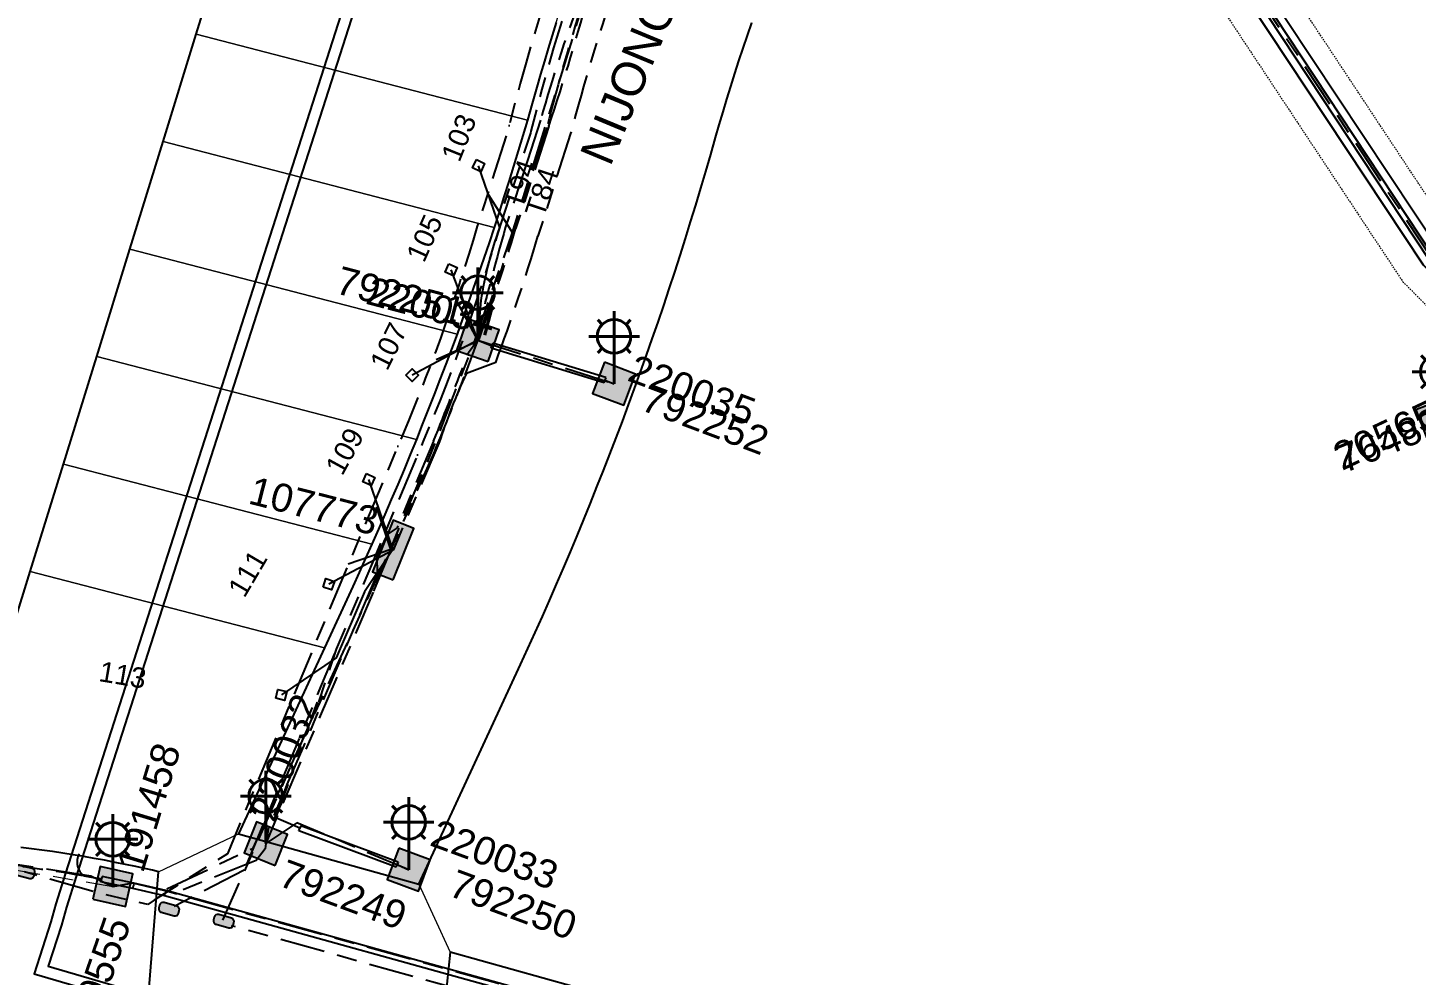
# Model space of a CAD drawing. Header units: metres. Extents: x 307322 to 308805, y 6255611 to 6257083.
# Drawn here: x 308427.7 to 308551.3, y 6256246.1 to 6256330.4 of the extents above; entities that cross this region are included whole.
import ezdxf
from ezdxf.enums import TextEntityAlignment as Align

# ---------------------------------------------------------------- set-up
doc = ezdxf.new("R2010")
doc.units = ezdxf.units.M
for name, pattern in [('Cable Exist UG', [8.2, 4, -1.2, 1.8, -1.2]), ('HIDDEN', [0.375, 0.25, -0.125]), ('HIDDEN2', [0.1875, 0.125, -0.0625])]:
    doc.linetypes.add(name, pattern=pattern)
doc.layers.get('0').update_dxf_attribs({"color": 6})
for name, color, linetype in [('_User_LV_Exist', 7, 'Continuous'), ('Duct_SP_EXT', 7, 'Continuous'), ('Equip_HV_EXT', 7, 'Continuous'), ('Equip_SP_SL_EXT', 7, 'Continuous'), ('Mains_HV_EXT', 7, 'Continuous'), ('Mains_HV_MOD', 3, 'Continuous'), ('Mains_LV_EXT', 7, 'Continuous'), ('Mains_SL_EXT', 7, 'Continuous'), ('Mains_TR_EXT', 7, 'Continuous'), ('Services_SP_EXT', 7, 'Continuous'), ('Sub_HV_EXT', 7, 'Continuous'), ('SupportsUG_SP_LV_EXT', 7, 'Continuous'), ('SupportsUG_SP_LV_SL_EXT', 7, 'Continuous'), ('Trench_SP_EXT', 7, 'Continuous'), ('UG_Details_SP_MISC', 7, 'Continuous')]:
    doc.layers.add(name, color=color, linetype=linetype)
for name, color, linetype, lineweight in [('Cadastre Land Parcels_SP_EXT', 9, 'Continuous', 5), ('Cadastre Other Property_SP_EXT', 9, 'HIDDEN', 5), ('Cadastre Roads_SP_EXT', 9, 'Continuous', 5)]:
    doc.layers.add(name, color=color, linetype=linetype, lineweight=lineweight)
doc.layers.add('Features_DEL', color=1, linetype='Continuous', plot=False)
doc.layers.add('Features_HIDE', color=1, linetype='Continuous', plot=False)
doc.styles.add('COLUMN_LABEL', font='arial.ttf')
doc.styles.add('iecARIAL', font='arial.ttf', dxfattribs={"height": 2})
doc.styles.add('POLE_LABEL', font='arial.ttf')
doc.styles.get("Standard").update_dxf_attribs({"font": 'arial.ttf'})
doc.linetypes.add('Cable E UG', pattern='A,6,-0.5,["E",Standard,S=1.7,R=0,X=0.5,Y=-1],-2.9', length=9.4)
doc.linetypes.add('Cable New UG', pattern='A,7,-0.25,["x",Standard,S=2,R=0,X=0.2,Y=-0.8],-2.1', length=9.35)
doc.linetypes.add('Cable P UG', pattern='A,6,-0.5,["P",Standard,S=1.7,R=0,X=0.5,Y=-1],-2.9', length=9.4)

# ---------------------------------------------------------------- blocks, each defined once
blk = doc.blocks.new('COLUMN_EXT')
blk.add_hatch(color=256).paths.add_polyline_path([(-1.49, 1.48), (-1.49, -1.49), (1.48, -1.49), (1.48, 1.48)])
blk.add_lwpolyline([(-1.49, -1.49), (1.48, -1.49), (1.48, 1.48), (-1.49, 1.48)], close=True)
for tag, height, style, flags, p in [('ASSET_NUM', 2.5, 'COLUMN_LABEL', 8, (2, 2)), ('STRUCTURE_PLANT_NUMBER', 0.2, 'POLE_LABEL', 9, (1.81, 0.03)), ('STREET_CODE', 0.2, 'COLUMN_LABEL', 9, (1.81, -0.2))]:
    blk.add_attdef(tag, text='', height=height, dxfattribs=dict(style=style, flags=flags)).set_placement(p, align=Align.MIDDLE_LEFT)
at = {"flags": 9}
for tag, p in [('COLUMN_TYPE', (1.81, -0.4)), ('OWNED_BY', (1.81, -0.6)), ('STATE', (1.81, -0.8)), ('USAGE', (1.81, -1)), ('LEGEND', (1.81, -1.2)), ('STREETNAME', (1.81, -1.6)), ('SUBURB', (1.81, -1.8)), ('LOCATION', (1.81, -1.4)), ('NOTES', (1.81, -2))]:
    blk.add_attdef(tag, text='', height=0.2, dxfattribs=at).set_placement(p, align=Align.MIDDLE_LEFT)
at = {"flags": 1}
blk.add_attdef('Z', (1.81, -2.35), '', height=0.2, dxfattribs=at)
blk = doc.blocks.new('PILLAR_EXT')
blk.add_hatch(color=256).paths.add_polyline_path([(-2.475, 0.99), (-2.475, -0.99), (2.475, -0.99), (2.475, 0.99)])
blk.add_lwpolyline([(-2.475, -0.99), (2.475, -0.99), (2.475, 0.99), (-2.475, 0.99)], close=True)
at = {"style": 'iecARIAL', "flags": 8}
blk.add_attdef('ASSET_NUM', (1.5, 3.5), '', height=2.5, dxfattribs=at)
for tag, p, flags in [('OWNED_BY', (0, -0.2), 9), ('STATE', (0, -0.4), 9), ('SUPPORT_TYPE', (0, -0.6), 9), ('USAGE', (0, -0.8), 9), ('LEGEND', (0, -1), 9), ('LOCATION', (0, -1.2), 9), ('NOTES', (0, -1.4), 9), ('STREETNAME', (0, -1.8), 9), ('SUBURB', (0, -2), 1), ('PARENT', (0, -1.6), 9)]:
    blk.add_attdef(tag, p, '', height=0.2, dxfattribs=dict(flags=flags))
blk = doc.blocks.new('SL_LANTERN_EXT')
at = {"lineweight": 40}
for p, q in [((0, 1.97), (0, 6.47)), ((-1.46, 5.68), (-1.06, 5.28)), ((1.46, 5.68), (1.06, 5.28)), ((-2.25, 4.22), (2.25, 4.22)), ((-1.46, 2.76), (-1.06, 3.16)), ((0, 0), (0, 2.72)), ((1.46, 2.76), (1.06, 3.16))]:
    blk.add_line(p, q, dxfattribs=at)
blk.add_circle((0, 4.22), 1.5, dxfattribs=at)
at = {"style": 'iecARIAL', "flags": 8}
blk.add_attdef('ASSET_NUM', (1.5, 1.5), '', height=2.5, dxfattribs=at)
for tag, p, height, flags in [('CONSTRUCTED_VOLTAGE', (0.98, -0.65), 0.2, 9), ('CONTROL_TYPE', (0.98, -0.85), 0.2, 9), ('LANTERN_PURPOSE', (0.98, -1.05), 0.2, 9), ('LANTERN_TYPE', (0.98, -1.25), 0.2, 9), ('LNUMBER', (2.18, -3.25), 2.5, 8), ('OPERATING_VOLTAGE', (0.98, -1.65), 0.2, 9), ('ORIENTATION', (0.98, -1.85), 0.2, 9), ('OWNED_BY', (0.98, -2.05), 0.2, 9), ('STATE', (0.98, -2.25), 0.2, 9), ('NO_PHASES', (0.98, -1.45), 0.2, 9), ('USAGE', (0.98, -2.45), 0.2, 9), ('CEXIST', (0.98, -2.65), 0.2, 9), ('CNEW', (0.98, -2.85), 0.2, 9), ('CNUMBER', (0.98, -3.05), 0.2, 9), ('CREMOVE', (0.98, -3.25), 0.2, 9), ('CREPLACE', (0.98, -3.45), 0.2, 9), ('LKINGHEIGHT', (0.98, -3.65), 0.2, 9), ('LBRACKET', (0.98, -3.85), 0.2, 9), ('LBRACKETVOCAB', (0.98, -4.05), 0.2, 9), ('LCATEGORY', (0.98, -4.25), 0.2, 9), ('LCHARGE1', (0.98, -4.45), 0.2, 9), ('LCHARGE1PERCENT', (0.98, -4.65), 0.2, 9), ('LCHARGE2', (0.98, -4.85), 0.2, 9), ('LCHARGE2PERCENT', (0.98, -5.05), 0.2, 9), ('LCHARGE3', (0.98, -5.25), 0.2, 9), ('LCHARGE3PERCENT', (0.98, -5.45), 0.2, 9), ('LEXIST', (0.98, -5.65), 0.2, 9), ('LLAMP', (0.98, -5.85), 0.2, 9), ('LLAMPVOCAB', (0.98, -6.05), 0.2, 9), ('LMAST', (0.98, -6.25), 0.2, 9), ('LMASTVOCAB', (0.98, -6.45), 0.2, 9), ('LNEW', (0.98, -6.65), 0.2, 9), ('LANTNUMBER', (0.98, -6.85), 0.2, 9), ('LOUTREACH', (0.98, -7.25), 0.2, 9), ('LOUTREACHVOCAB', (0.98, -7.45), 0.2, 9), ('LRATECODE', (0.98, -7.65), 0.2, 9), ('LREMOVE', (0.98, -7.85), 0.2, 9), ('LREPLACE', (0.98, -8.05), 0.2, 9), ('LTYPE', (0.98, -8.25), 0.2, 9), ('LTYPEVOCAB', (0.98, -8.45), 0.2, 9), ('LEGEND', (0.98, -8.65), 0.2, 9), ('LOCATION', (0.98, -8.85), 0.2, 9), ('STREETNAME', (0.98, -9.25), 0.2, 9), ('SUBURB', (0.98, -9.45), 0.2, 1), ('NOTES', (0.98, -9.05), 0.2, 9)]:
    blk.add_attdef(tag, p, '', height=height, dxfattribs=dict(flags=flags))
blk = doc.blocks.new('CCP_EXT')
at = {"flags": 9}
for tag, p in [('STATE', (0, -1.8)), ('LEGEND', (0, -1.4)), ('LIFE_SUPPORT', (0, -1.6)), ('NOTES', (0, -2))]:
    blk.add_attdef(tag, text='', height=0.2, dxfattribs=at).set_placement(p, align=Align.MIDDLE_LEFT)
blk.add_wipeout([(0, 0.57), (0.57, 0), (0, -0.57), (-0.57, 0)])
blk.add_lwpolyline([(-0.57, 0), (0, 0.57), (0.57, 0), (0, -0.57), (-0.57, 0)])
at = {"flags": 1}
blk.add_attdef('Z', (0, 0), '', height=0.2, dxfattribs=at)
at = {"flags": 9}
for tag, p in [('CCP_TYPE', (0, 0)), ('CONSTRUCTED_VOLTAGE', (0, -0.2)), ('OPERATING_VOLTAGE', (0, -0.6)), ('ORIENTATION', (0, -0.8)), ('OWNED_BY', (0, -1)), ('NO_PHASES', (0, -0.4)), ('USAGE', (0, -1.2))]:
    blk.add_attdef(tag, text='', height=0.2, dxfattribs=at).set_placement(p, align=Align.MIDDLE_LEFT)
blk = doc.blocks.new('HV_STJ_EXT')
h = blk.add_hatch(color=256)
edge = h.paths.add_edge_path()
edge.add_ellipse((-0.59, 0.13), major_axis=(0.226, 0.226), ratio=1, start_angle=45, end_angle=135)
edge.add_line((-0.91, 0.13), (-0.91, -0.13))
edge.add_ellipse((-0.59, -0.13), major_axis=(0.226, 0.226), ratio=1, start_angle=135, end_angle=225)
edge.add_line((-0.59, -0.45), (0.59, -0.45))
edge.add_ellipse((0.59, -0.13), major_axis=(-0.226, 0.226), ratio=1, start_angle=135, end_angle=225)
edge.add_line((0.91, -0.13), (0.91, 0.13))
edge.add_ellipse((0.59, 0.13), major_axis=(-0.226, 0.226), ratio=1, start_angle=225, end_angle=315)
edge.add_line((0.59, 0.45), (-0.59, 0.45))
blk.add_lwpolyline([(-0.91, 0.13), (-0.91, -0.13, 0.414214), (-0.59, -0.45), (0.59, -0.45, 0.414214), (0.91, -0.13), (0.91, 0.13, 0.414214), (0.59, 0.45), (-0.59, 0.45, 0.414214)], format="xyb", close=True)
for tag, flags, p in [('ORIENTATION', 9, (1.5, 0)), ('Z', 1, (1.5, -0.8)), ('USAGE', 9, (1.5, -0.2)), ('LEGEND', 9, (1.5, -0.4)), ('NOTES', 9, (1.5, -0.6))]:
    blk.add_attdef(tag, text='', height=0.2, dxfattribs=dict(flags=flags)).set_placement(p, align=Align.MIDDLE_LEFT)
blk = doc.blocks.new('HV_STJ_NEW')
blk.add_hatch(color=256).paths.add_polyline_path([(0.88, 0, 0.543383), (0.59, 0.45), (-0.59, 0.45, 0.543383), (-0.88, 0, 0.543383), (-0.59, -0.45), (0.59, -0.45, 0.543383)])
blk.add_lwpolyline([(-0.91, 0.13), (-0.91, -0.13, 0.414214), (-0.59, -0.45), (0.59, -0.45, 0.414214), (0.91, -0.13), (0.91, 0.13, 0.414214), (0.59, 0.45), (-0.59, 0.45, 0.414214)], format="xyb", close=True)
for tag, flags, p in [('ORIENTATION', 9, (1.5, 0)), ('OWNED_BY', 9, (1.5, -0.8)), ('OPERATED_BY', 9, (1.5, -1)), ('USAGE', 9, (1.5, -0.2)), ('LEGEND', 9, (1.5, -0.4)), ('NOTES', 9, (1.5, -0.6)), ('MAINTAINED_BY', 9, (1.5, -1.2)), ('TYPE', 9, (1.5, -1.4)), ('OPERATING_VOLTAGE', 9, (1.5, -1.6)), ('CONSTRUCTED_VOLTAGE', 9, (1.5, -1.8)), ('Z', 1, (1.5, -2.2)), ('NUMBER_OF_PHASES', 9, (1.5, -2))]:
    blk.add_attdef(tag, text='', height=0.2, dxfattribs=dict(flags=flags)).set_placement(p, align=Align.MIDDLE_LEFT)

msp = doc.modelspace()

# ---------------------------------------------------------------- linework, layer by layer
at = {"layer": 'Cadastre Land Parcels_SP_EXT', "linetype": 'Continuous'}
for points in [[(308472.58, 6256323.64), (308473, 6256325.11), (308473.33, 6256326.26), (308473.67, 6256327.41), (308474.01, 6256328.55), (308474.36, 6256329.7), (308474.71, 6256330.84), (308475.07, 6256331.98), (308475.44, 6256333.12), (308475.82, 6256334.25), (308476.2, 6256335.38), (308476.59, 6256336.51), (308447.11, 6256344.15), (308442.67, 6256329.81), (308472.16, 6256322.17), (308472.58, 6256323.64)], [(308469.63, 6256313.97), (308470.07, 6256315.33), (308470.5, 6256316.69), (308470.92, 6256318.06), (308471.34, 6256319.43), (308471.75, 6256320.8), (308472.16, 6256322.17), (308442.67, 6256329.81), (308439.72, 6256320.25), (308469.19, 6256312.61), (308469.63, 6256313.97)], [(308466.38, 6256304.48), (308466.86, 6256305.83), (308467.34, 6256307.18), (308467.81, 6256308.53), (308468.28, 6256309.89), (308468.74, 6256311.25), (308469.19, 6256312.61), (308439.72, 6256320.25), (308436.76, 6256310.68), (308465.89, 6256303.13), (308466.38, 6256304.48)], [(308462.8, 6256295.07), (308463.33, 6256296.41), (308463.86, 6256297.75), (308464.37, 6256299.09), (308464.89, 6256300.44), (308465.39, 6256301.78), (308465.89, 6256303.13), (308436.76, 6256310.68), (308433.81, 6256301.12), (308462.27, 6256293.74), (308462.8, 6256295.07)], [(308458.89, 6256285.76), (308459.47, 6256287.08), (308460.04, 6256288.41), (308460.61, 6256289.74), (308461.17, 6256291.07), (308461.72, 6256292.4), (308462.27, 6256293.74), (308433.81, 6256301.12), (308430.85, 6256291.55), (308458.31, 6256284.44), (308458.89, 6256285.76)], [(308456.6, 6256280.67), (308457.18, 6256281.92), (308457.75, 6256283.18), (308458.31, 6256284.44), (308430.85, 6256291.55), (308427.89, 6256281.99), (308454.08, 6256275.2), (308456.6, 6256280.67)]]:
    msp.add_lwpolyline(points, close=True, dxfattribs=at)
for points in [[(308492.13, 6256330.81), (308491.74, 6256329.69), (308491.36, 6256328.56), (308490.99, 6256327.43), (308490.63, 6256326.3), (308490.27, 6256325.17), (308489.92, 6256324.03), (308489.58, 6256322.89), (308489.24, 6256321.75), (308488.91, 6256320.61), (308488.48, 6256319.1), (308488.05, 6256317.6), (308487.6, 6256316.1), (308487.15, 6256314.61), (308486.69, 6256313.11), (308486.23, 6256311.62), (308485.75, 6256310.13), (308485.27, 6256308.64), (308484.78, 6256307.15), (308484.29, 6256305.67), (308483.79, 6256304.19), (308483.27, 6256302.71), (308482.76, 6256301.24), (308482.23, 6256299.76), (308481.7, 6256298.29), (308481.16, 6256296.83), (308480.61, 6256295.36), (308480.06, 6256293.9), (308479.5, 6256292.44), (308478.93, 6256290.98), (308478.35, 6256289.53), (308477.77, 6256288.08), (308477.18, 6256286.63), (308476.58, 6256285.18), (308475.98, 6256283.74), (308475.37, 6256282.3), (308474.75, 6256280.87), (308474.12, 6256279.43), (308473.49, 6256278), (308472.85, 6256276.58), (308472.2, 6256275.15), (308471.55, 6256273.73), (308462.48, 6256254.17), (308465.29, 6256248.13), (308517.73, 6256233.48)], [(308427.05, 6256257.44), (308427.99, 6256257.32), (308428.92, 6256257.2), (308429.86, 6256257.07), (308430.79, 6256256.93), (308431.72, 6256256.78), (308432.66, 6256256.63), (308433.58, 6256256.47), (308434.51, 6256256.3), (308435.44, 6256256.12), (308436.36, 6256255.93), (308437.29, 6256255.74), (308438.21, 6256255.54), (308438.77, 6256255.41), (308439.32, 6256255.28), (308446.44, 6256258.66), (308446.44, 6256258.66), (308454.08, 6256275.2), (308427.89, 6256281.99), (308420.47, 6256258.02)]]:
    msp.add_lwpolyline(points, dxfattribs=at)
at = {"layer": 'Cadastre Other Property_SP_EXT', "linetype": 'HIDDEN2'}
msp.add_lwpolyline([(308509.27, 6256366.01), (308509.81, 6256365.66), (308509.81, 6256365.66, -0.111024), (308515.68, 6256359.78), (308515.68, 6256359.78), (308550.1, 6256307.79), (308559.89, 6256297.92), (308561.88, 6256304.38), (308554.75, 6256311.63), (308520.09, 6256363.99), (308520.09, 6256363.99, 0.075203), (308512.49, 6256371.14), (308512.49, 6256371.14), (308509.27, 6256366.01)], format="xyb", close=True, dxfattribs=at)
at = {"layer": 'Duct_SP_EXT'}
for p, q in [((308552.46, 6256309.74), (308525.26, 6256350.87)), ((308552.86, 6256310.01), (308525.66, 6256351.14)), ((308468.93, 6256301.86), (308469, 6256302.09)), ((308478.99, 6256298.79), (308468.93, 6256301.86)), ((308469.07, 6256302.32), (308469, 6256302.09)), ((308479.13, 6256299.25), (308469.07, 6256302.32)), ((308478.99, 6256298.79), (308479.06, 6256299.02)), ((308479.13, 6256299.25), (308479.06, 6256299.02)), ((308451.99, 6256259.38), (308451.9, 6256259.16)), ((308460.64, 6256256.15), (308451.99, 6256259.38)), ((308451.82, 6256258.93), (308451.9, 6256259.16)), ((308460.47, 6256255.7), (308451.82, 6256258.93)), ((308460.47, 6256255.7), (308460.56, 6256255.93)), ((308460.64, 6256256.15), (308460.56, 6256255.93)), ((308434.18, 6256254.39), (308434.23, 6256254.62)), ((308437.02, 6256253.8), (308434.18, 6256254.39)), ((308434.28, 6256254.86), (308434.23, 6256254.62)), ((308437.12, 6256254.27), (308434.28, 6256254.86)), ((308437.02, 6256253.8), (308437.07, 6256254.04)), ((308439.83, 6256253.14), (308437.02, 6256253.8)), ((308437.12, 6256254.27), (308437.07, 6256254.04)), ((308439.95, 6256253.61), (308437.12, 6256254.27)), ((308439.83, 6256253.15), (308439.89, 6256253.38)), ((308439.83, 6256253.14), (308439.89, 6256253.38)), ((308494.9, 6256237.88), (308439.83, 6256253.15)), ((308439.83, 6256253.15), (308439.83, 6256253.14)), ((308439.95, 6256253.61), (308439.89, 6256253.38)), ((308439.95, 6256253.61), (308439.89, 6256253.38)), ((308495.03, 6256238.34), (308439.95, 6256253.61)), ((308439.95, 6256253.61), (308439.95, 6256253.61))]:
    msp.add_line(p, q, dxfattribs=at)
at = {"layer": 'Features_HIDE', "linetype": 'Continuous'}
for points in [[(308420.47, 6256258.02), (308427.89, 6256281.99), (308427.89, 6256281.99), (308430.85, 6256291.55), (308433.81, 6256301.12), (308436.76, 6256310.68), (308439.72, 6256320.25), (308442.67, 6256329.81), (308447.11, 6256344.15), (308450.95, 6256356.59), (308455.08, 6256369.98), (308456.49, 6256374.54), (308458.34, 6256380.5), (308461.19, 6256390.21), (308459.54, 6256390.45), (308446.68, 6256392.35), (308431.87, 6256394.56), (308421.98, 6256396.02)], [(308437.35, 6256231.01), (308439.32, 6256255.28), (308439.32, 6256255.28), (308438.77, 6256255.41), (308438.21, 6256255.54), (308437.29, 6256255.74), (308436.36, 6256255.93), (308435.44, 6256256.12), (308434.51, 6256256.3), (308433.58, 6256256.47), (308432.66, 6256256.63), (308431.72, 6256256.78), (308430.79, 6256256.93), (308429.86, 6256257.07), (308428.92, 6256257.2), (308427.99, 6256257.32), (308427.05, 6256257.44)], [(308517.73, 6256233.48), (308465.29, 6256248.13), (308462.76, 6256223.91)]]:
    msp.add_lwpolyline(points, dxfattribs=at)
at = {"layer": 'Mains_HV_MOD', "linetype": 'Cable Exist UG'}
msp.add_lwpolyline([(308563.97, 6256241.53), (308559.96, 6256238.74), (308559.96, 6256238.74), (308556.56, 6256236.54), (308552.94, 6256234.52), (308549.36, 6256232.84), (308545.46, 6256231.34), (308541.5, 6256230.18), (308537.5, 6256229.38), (308533.32, 6256228.92), (308529.22, 6256228.8), (308525.3, 6256229.02), (308521.08, 6256229.64), (308517.24, 6256230.52), (308445.8, 6256250.48)], dxfattribs=at)
at = {"layer": 'Mains_SL_EXT', "linetype": 'Cable Exist UG'}
for points in [[(308467.74, 6256302.59), (308479.88, 6256298.7)], [(308461.59, 6256255.46), (308451.63, 6256259.64), (308448.86, 6256257.79)], [(308435.23, 6256253.95), (308433.29, 6256254.9), (308425.85, 6256256.05), (308425.85, 6256256.05), (308417.1, 6256256.65), (308408.28, 6256256.57), (308399.5, 6256255.77), (308392.8, 6256254.67), (308386.18, 6256253.17), (308379.62, 6256251.27), (308377.13, 6256249.96)], [(308521.53, 6256230.69), (308518.41, 6256231.77), (308518.41, 6256231.77), (308517.05, 6256232.13), (308439.89, 6256253.57), (308437.03, 6256254.28), (308435.23, 6256253.95)]]:
    msp.add_lwpolyline(points, dxfattribs=at)
at = {"layer": 'Trench_SP_EXT', "linetype": 'Cable Exist UG'}
for points in [[(308470.87, 6256312.11), (308468.48, 6256315.87)], [(308467.74, 6256302.59), (308465.71, 6256306.39)], [(308467.74, 6256302.59), (308469, 6256302.09)], [(308467.69, 6256302.46), (308463.74, 6256300.69)], [(308479.06, 6256299.02), (308479.88, 6256298.7)], [(308459.99, 6256283.96), (308458.55, 6256288.27)], [(308459.99, 6256283.96), (308456.14, 6256282.63)], [(308449.8, 6256260.02), (308448.86, 6256257.79)], [(308451.9, 6256259.16), (308449.81, 6256260.05)], [(308448.86, 6256257.79), (308448.8, 6256257.33), (308448.8, 6256257.33), (308448, 6256256.28), (308440.38, 6256253.24)], [(308460.63, 6256255.9), (308461.59, 6256255.46)]]:
    msp.add_lwpolyline(points, dxfattribs=at)
for points in [[(308434.31, 6256254.58), (308432.71, 6256254.88), (308432.71, 6256254.88, -0.37902), (308432.25, 6256256.89)], [(308434.14, 6256254.64, 0.021374), (308424.81, 6256255.99)], [(308567.99, 6256247.36), (308567.02, 6256246.36), (308567.02, 6256246.36, -0.114146), (308545.03, 6256232.58), (308545.03, 6256232.58), (308545.02, 6256232.57), (308545.02, 6256232.57, -0.009702), (308543.28, 6256232.02)]]:
    msp.add_lwpolyline(points, format="xyb", dxfattribs=at)
at = {"layer": 'UG_Details_SP_MISC', "color": 7, "linetype": 'Cable Exist UG', "lineweight": 0, "flags": 128}
msp.add_lwpolyline([(308424.8, 6256255.75), (308435.25, 6256253.97)], dxfattribs=at)

# ---------------------------------------------------------------- block references
at = {"layer": 'Equip_HV_EXT', "rotation": 166.585553238665}
msp.add_blockref('HV_STJ_EXT', (308427.39, 6256255.27), dxfattribs=at)
at = {"layer": 'Equip_SP_SL_EXT'}
ref = msp.add_blockref('SL_LANTERN_EXT', (308467.74, 6256302.59), dxfattribs=at)
ref.add_attrib('ASSET_NUM', '220034', dxfattribs={"layer": '0', "height": 2.5, "rotation": 345.2274, "style": 'iecARIAL'}).set_placement((308469.24, 6256304.09), align=Align.MIDDLE_RIGHT)
ref = msp.add_blockref('SL_LANTERN_EXT', (308479.88, 6256298.7), dxfattribs=at)
ref.add_attrib('ASSET_NUM', '220035', dxfattribs={"layer": '0', "height": 2.5, "rotation": 339.3429, "style": 'iecARIAL'}).set_placement((308481.38, 6256300.2), align=Align.MIDDLE_LEFT)
ref = msp.add_blockref('SL_LANTERN_EXT', (308553.19, 6256295.55), dxfattribs=at)
ref.add_attrib('ASSET_NUM', '205657', dxfattribs={"layer": '0', "height": 2.5, "rotation": 25.3202, "style": 'iecARIAL'}).set_placement((308554.69, 6256297.05), align=Align.MIDDLE_RIGHT)
ref = msp.add_blockref('SL_LANTERN_EXT', (308448.86, 6256257.79), dxfattribs=at)
ref.add_attrib('ASSET_NUM', '220032', dxfattribs={"layer": '0', "height": 2.5, "rotation": 69.8246, "style": 'iecARIAL'}).set_placement((308450.36, 6256259.29), align=Align.BOTTOM_LEFT)
ref = msp.add_blockref('SL_LANTERN_EXT', (308435.23, 6256253.95), dxfattribs=at)
ref.add_attrib('ASSET_NUM', '191458', dxfattribs={"layer": '0', "height": 2.5, "rotation": 73.0611, "style": 'iecARIAL'}).set_placement((308436.73, 6256255.45), align=Align.MIDDLE_LEFT)
ref = msp.add_blockref('SL_LANTERN_EXT', (308461.59, 6256255.46), dxfattribs=at)
ref.add_attrib('ASSET_NUM', '220033', dxfattribs={"layer": '0', "height": 2.5, "rotation": 339.7479, "style": 'iecARIAL'}).set_placement((308463.09, 6256256.96), align=Align.BOTTOM_LEFT)
at = {"layer": 'Features_DEL', "rotation": 344.3960331318451}
msp.add_blockref('HV_STJ_EXT', (308440.25, 6256251.95), dxfattribs=at)
at = {"layer": 'Sub_HV_EXT', "linetype": 'Cable New UG', "lineweight": 0, "rotation": 344.3946372333629}
msp.add_blockref('HV_STJ_NEW', (308445.12, 6256250.88), dxfattribs=at)
at = {"layer": 'SupportsUG_SP_LV_EXT'}
ref = msp.add_blockref('PILLAR_EXT', (308460.2, 6256283.91), dxfattribs=dict(at, rotation=68.17988644698119))
ref.add_attrib('ASSET_NUM', '107773', dxfattribs={"layer": '0', "height": 2.5, "rotation": 345.6973, "style": 'iecARIAL'}).set_placement((308458.79, 6256286.41), align=Align.MIDDLE_RIGHT)
at = {"layer": 'SupportsUG_SP_LV_SL_EXT'}
ref = msp.add_blockref('COLUMN_EXT', (308467.74, 6256302.59), dxfattribs=dict(at, rotation=70.99690614775051))
ref.add_attrib('ASSET_NUM', '792251', dxfattribs={"layer": '0', "height": 2.5, "rotation": 345.2274, "style": 'COLUMN_LABEL'}).set_placement((308466.84, 6256306.24), align=Align.TOP_RIGHT)
ref = msp.add_blockref('COLUMN_EXT', (308479.88, 6256298.7), dxfattribs=dict(at, rotation=249.3429380375466))
ref.add_attrib('ASSET_NUM', '792252', dxfattribs={"layer": '0', "height": 2.5, "rotation": 339.3429, "style": 'COLUMN_LABEL'}).set_placement((308482.99, 6256298.76), align=Align.TOP_LEFT)
ref = msp.add_blockref('COLUMN_EXT', (308553.19, 6256295.55), dxfattribs=dict(at, rotation=21.30486492611344))
ref.add_attrib('ASSET_NUM', '764893', dxfattribs={"layer": '0', "height": 2.5, "rotation": 22.3049, "style": 'COLUMN_LABEL'}).set_placement((308555.19, 6256296.3), align=Align.MIDDLE_RIGHT)
ref = msp.add_blockref('COLUMN_EXT', (308448.86, 6256257.79), dxfattribs=dict(at, rotation=68.20058396604284))
ref.add_attrib('ASSET_NUM', '792249', dxfattribs={"layer": '0', "height": 2.5, "rotation": 339.7479, "style": 'COLUMN_LABEL'}).set_placement((308450.29, 6256255.27), align=Align.MIDDLE_LEFT)
ref = msp.add_blockref('COLUMN_EXT', (308461.59, 6256255.46), dxfattribs=dict(at, rotation=249.7479445280826))
ref.add_attrib('ASSET_NUM', '792250', dxfattribs={"layer": '0', "height": 2.5, "rotation": 339.7479, "style": 'COLUMN_LABEL'}).set_placement((308465.43, 6256254.38), align=Align.MIDDLE_LEFT)
ref = msp.add_blockref('COLUMN_EXT', (308435.25, 6256253.97), dxfattribs=dict(at, rotation=347.1410555145639))
ref.add_attrib('ASSET_NUM', '279555', dxfattribs={"layer": '0', "height": 2.5, "rotation": 70.9484, "style": 'COLUMN_LABEL'}).set_placement((308430.72, 6256240.49), align=Align.TOP_LEFT)

# ---------------------------------------------------------------- texts
at = {"layer": '_User_LV_Exist'}
for s, p in [('T94', (308471.69, 6256314.14)), ('T84', (308473.61, 6256313.42))]:
    msp.add_text(s, height=1.8, rotation=71.765, dxfattribs=at).set_placement(p)
at = {"layer": 'Cadastre Land Parcels_SP_EXT'}
for s, rotation, p in [('103', 68.0549, (308466.1, 6256318.33)), ('105', 65.9594, (308462.95, 6256309.39)), ('107', 63.6646, (308459.67, 6256299.77)), ('109', 61.3691, (308455.67, 6256290.43)), ('111', 59.5214, (308446.96, 6256279.57)), ('113', 350.4532, (308433.91, 6256272.26))]:
    msp.add_text(s, height=1.8, rotation=rotation, dxfattribs=at).set_placement(p)
at = {"layer": 'Cadastre Roads_SP_EXT'}
msp.add_text('NIJONG DR', height=3, rotation=67.4391, dxfattribs=at).set_placement((308479.53, 6256317.95))

# ---------------------------------------------------------------- next in the draw order: block references
at = {"layer": 'Services_SP_EXT'}
for p, rotation in [((308467.81, 6256318.11), 289.0528187425537), ((308465.38, 6256308.84), 291.2770054324199), ((308458.04, 6256290.18), 290.1798867348744), ((308454.47, 6256280.87), 26.1798868786165), ((308450.24, 6256271.02), 30.71941289390616)]:
    msp.add_blockref('CCP_EXT', p, dxfattribs=dict(at, rotation=rotation))
msp.add_blockref('CCP_EXT', (308461.89, 6256299.47), dxfattribs=at)

# ---------------------------------------------------------------- next in the draw order: linework, layer by layer
at = {"layer": 'Features_DEL', "linetype": 'Cable Exist UG'}
msp.add_lwpolyline([(308454.98, 6256274.71), (308446.93, 6256255.41), (308440.25, 6256251.95)], dxfattribs=at)
at = {"layer": 'Features_HIDE', "linetype": 'Cable P UG'}
for points in [[(308463.88, 6256361.11), (308463.88, 6256357.55), (308431.03, 6256255.17), (308430.17, 6256252.42), (308429.71, 6256250.82), (308428.23, 6256246.2), (308670.95, 6256175.22), (308679.08, 6256172.67)], [(308464.85, 6256361.05), (308464.88, 6256357.4), (308431.98, 6256254.87), (308431.12, 6256252.13), (308430.67, 6256250.53), (308430.67, 6256250.53), (308429.49, 6256246.87), (308671.24, 6256176.17), (308679.35, 6256173.64)]]:
    msp.add_lwpolyline(points, dxfattribs=at)
at = {"layer": 'Features_HIDE', "linetype": 'Continuous'}
msp.add_lwpolyline([(308474.71, 6256330.84), (308474.36, 6256329.7), (308474.01, 6256328.55), (308473.67, 6256327.41), (308473.33, 6256326.26), (308473, 6256325.11), (308472.58, 6256323.64), (308472.16, 6256322.17), (308471.75, 6256320.8), (308471.34, 6256319.43), (308470.92, 6256318.06), (308470.5, 6256316.69), (308470.07, 6256315.33), (308469.63, 6256313.97), (308469.19, 6256312.61), (308468.74, 6256311.25), (308468.28, 6256309.89), (308467.81, 6256308.53), (308467.34, 6256307.18), (308466.86, 6256305.83), (308466.38, 6256304.48), (308465.89, 6256303.13), (308465.39, 6256301.78), (308464.89, 6256300.44), (308464.37, 6256299.09), (308463.86, 6256297.75), (308463.33, 6256296.41), (308462.8, 6256295.07), (308462.27, 6256293.74), (308461.72, 6256292.4), (308461.17, 6256291.07), (308460.61, 6256289.74), (308460.04, 6256288.41), (308459.47, 6256287.08), (308458.89, 6256285.76), (308458.31, 6256284.44), (308457.75, 6256283.18), (308457.18, 6256281.92), (308456.6, 6256280.67), (308454.08, 6256275.2), (308446.44, 6256258.66), (308462.48, 6256254.17), (308471.55, 6256273.73), (308471.55, 6256273.73), (308472.2, 6256275.15), (308472.85, 6256276.58), (308473.49, 6256278), (308474.12, 6256279.43), (308474.75, 6256280.87), (308475.37, 6256282.3), (308475.98, 6256283.74), (308476.58, 6256285.18), (308477.18, 6256286.63), (308477.77, 6256288.08), (308478.35, 6256289.53), (308478.93, 6256290.98), (308479.5, 6256292.44), (308480.06, 6256293.9), (308480.61, 6256295.36), (308481.16, 6256296.83), (308481.7, 6256298.29), (308482.23, 6256299.76), (308482.76, 6256301.24), (308483.27, 6256302.71), (308483.79, 6256304.19), (308484.29, 6256305.67), (308484.78, 6256307.15), (308485.27, 6256308.64), (308485.75, 6256310.13), (308486.23, 6256311.62), (308486.69, 6256313.11), (308487.15, 6256314.61), (308487.6, 6256316.1), (308488.05, 6256317.6), (308488.48, 6256319.1), (308488.91, 6256320.61), (308489.24, 6256321.75), (308489.58, 6256322.89), (308489.92, 6256324.03), (308490.27, 6256325.17), (308490.63, 6256326.3), (308490.99, 6256327.43), (308491.36, 6256328.56), (308491.74, 6256329.69), (308492.13, 6256330.81)], dxfattribs=at)
at = {"layer": 'Mains_HV_EXT', "linetype": 'Cable Exist UG', "flags": 128}
msp.add_lwpolyline([(308459.21, 6256458.32), (308458.68, 6256460.31), (308448.48, 6256460.29), (308448.48, 6256460.29), (308448.54, 6256437.03), (308451.79, 6256430.93), (308449.64, 6256423.04), (308449.64, 6256423.04), (308504.52, 6256408.79), (308506.41, 6256405.03), (308506.41, 6256405.03), (308508.11, 6256401.76), (308506.58, 6256398.53), (308506.58, 6256398.53), (308504.35, 6256393.72), (308502.94, 6256391.03), (308500.29, 6256386.33), (308495.25, 6256378.31), (308495.23, 6256378.28), (308495.23, 6256378.28, 0.083072), (308470.54, 6256321.68), (308470.54, 6256321.68), (308470.52, 6256321.57), (308467.69, 6256312.73), (308467.69, 6256312.73, -0.029277), (308460.61, 6256293.15), (308460.61, 6256293.15), (308456.61, 6256283.57), (308445.44, 6256256.89), (308438.92, 6256252.76), (308438.37, 6256252.36), (308434.29, 6256253.31), (308427.39, 6256255.27)], format="xyb", dxfattribs=at)
at = {"layer": 'Mains_HV_EXT', "linetype": 'Cable P UG'}
msp.add_lwpolyline([(308461.93, 6256381.85), (308463.42, 6256383.22), (308473.7, 6256382.18), (308503.52, 6256373.65), (308503.52, 6256373.65, -0.14293), (308519.16, 6256362.12), (308519.16, 6256362.12), (308553.44, 6256310.48), (308584.48, 6256279.81), (308602.09, 6256263.3), (308621.03, 6256253.27), (308629.56, 6256249.29), (308640.59, 6256246.25), (308652.25, 6256244.13), (308679.63, 6256239.97), (308684.44, 6256238.94), (308771.11, 6256225.18), (308771.11, 6256225.18, -0.427068), (308781.14, 6256212.43), (308781.14, 6256212.43), (308771.72, 6256177.55), (308766.72, 6256174.2)], format="xyb", dxfattribs=at)
at = {"layer": 'Mains_HV_EXT', "linetype": 'Cable E UG'}
msp.add_lwpolyline([(308461.93, 6256381.85), (308463.75, 6256381.16), (308473.09, 6256380.32), (308502.87, 6256371.78), (308502.87, 6256371.78, -0.149916), (308517.5, 6256361.23), (308517.5, 6256361.23), (308551.91, 6256309.29), (308582.91, 6256278.52), (308582.91, 6256278.52), (308600.9, 6256261.65), (308619.87, 6256251.62), (308628.94, 6256247.3), (308640.22, 6256244.28)], format="xyb", dxfattribs=at)
at = {"layer": 'Mains_HV_MOD', "linetype": 'Cable Exist UG', "flags": 128}
msp.add_lwpolyline([(308459.21, 6256458.32), (308457.22, 6256458.31), (308450.49, 6256458.29), (308450.49, 6256458.29), (308450.53, 6256437.54), (308453.8, 6256431.31), (308451.71, 6256424.55), (308505.89, 6256410.47), (308508.19, 6256405.94), (308510.33, 6256401.83), (308508.35, 6256397.75), (308506.12, 6256392.91), (308504.71, 6256390.2), (308501.89, 6256385.2), (308496.91, 6256377.22), (308496.89, 6256377.18), (308496.89, 6256377.18, 0.083052), (308472.47, 6256321.19), (308472.47, 6256321.19), (308472.43, 6256321.02), (308469.53, 6256312.15), (308469.53, 6256312.15, -0.029235), (308462.37, 6256292.38), (308462.37, 6256292.38), (308458.35, 6256282.79), (308455.14, 6256275.08), (308453.39, 6256269.88), (308445, 6256250.96)], format="xyb", dxfattribs=at)
at = {"layer": 'Mains_LV_EXT', "linetype": 'Cable Exist UG'}
for points in [[(308478.46, 6256336.02), (308479.91, 6256333.95), (308479.91, 6256333.95, 0.016205), (308476.04, 6256321.12), (308476.04, 6256321.12), (308476, 6256320.98), (308473.1, 6256311.85), (308473.1, 6256311.85, -0.016586), (308469.34, 6256300.6), (308469.34, 6256300.6), (308466.73, 6256299.63), (308466.73, 6256299.63, 0.032193), (308464.28, 6256293.41), (308464.28, 6256293.41), (308460.19, 6256283.89)], [(308478.48, 6256336.12), (308477.75, 6256333.94), (308477.75, 6256333.94, -0.016888), (308474.06, 6256321.62), (308474.06, 6256321.62), (308474.04, 6256321.55), (308471.11, 6256312.48), (308471.11, 6256312.48, -0.014632), (308467.85, 6256302.65)]]:
    msp.add_lwpolyline(points, format="xyb", dxfattribs=at)
at = {"layer": 'Mains_SL_EXT', "linetype": 'Cable Exist UG'}
for points in [[(308483.12, 6256348.09), (308481.83, 6256347.01), (308481.83, 6256347.01, 0.052643), (308478.75, 6256338.48), (308478.75, 6256338.48), (308477.96, 6256337.6), (308477.27, 6256335.53), (308477.28, 6256334.13), (308477.28, 6256334.13, 0.022614), (308473.32, 6256322.17), (308473.32, 6256322.17), (308472.17, 6256318.57), (308470.19, 6256312.58), (308470.19, 6256312.58, 0.006904), (308468.01, 6256304.46), (308468.01, 6256304.46), (308467.74, 6256302.59)], [(308467.74, 6256302.59), (308466.92, 6256301.45), (308466.92, 6256301.45, -0.002314), (308463.81, 6256293.61), (308463.81, 6256293.61), (308460.56, 6256285.9), (308459.66, 6256285.28), (308458.75, 6256283.36), (308458.79, 6256281.8), (308458.79, 6256281.8), (308449.1, 6256259.2), (308448.86, 6256257.79)]]:
    msp.add_lwpolyline(points, format="xyb", dxfattribs=at)
at = {"layer": 'Mains_TR_EXT', "linetype": 'Cable Exist UG'}
msp.add_lwpolyline([(308640.5, 6256245.3), (308629.22, 6256248.31), (308620.69, 6256252.29), (308601.57, 6256262.47), (308583.86, 6256279.01), (308583.86, 6256279.01), (308552.67, 6256309.9), (308518.33, 6256361.78), (308518.33, 6256361.78, 0.187645), (308498.69, 6256373.68), (308498.69, 6256373.68), (308470.31, 6256381.95), (308462.29, 6256382.55), (308460.52, 6256382.17)], format="xyb", dxfattribs=at)
at = {"layer": 'Services_SP_EXT'}
msp.add_lwpolyline([(308467.74, 6256302.59), (308468.03, 6256306.12), (308468.03, 6256306.12, -0.043392), (308469.69, 6256312.6), (308469.69, 6256312.6), (308467.81, 6256318.11)], format="xyb", dxfattribs=at)
for points in [[(308467.74, 6256302.59), (308465.38, 6256308.84)], [(308467.74, 6256302.59), (308461.89, 6256299.47)], [(308460.2, 6256283.91), (308458.04, 6256290.18)], [(308460.12, 6256283.87), (308457.65, 6256280.19), (308455.12, 6256274.32), (308450.25, 6256271.03)], [(308460.2, 6256283.91), (308454.47, 6256280.87)]]:
    msp.add_lwpolyline(points, dxfattribs=at)
at = {"layer": 'Trench_SP_EXT', "linetype": 'Cable Exist UG'}
for points in [[(308478.27, 6256336.32), (308477.36, 6256333.56), (308477.36, 6256333.56, 0.016627), (308473.89, 6256321.52), (308473.89, 6256321.52), (308473.88, 6256321.46), (308471.02, 6256312.66), (308471.02, 6256312.66, -0.014671), (308467.77, 6256302.82)], [(308467.69, 6256302.46), (308466.6, 6256299.51), (308466.6, 6256299.51, -0.010174), (308463.95, 6256292.83), (308463.95, 6256292.83), (308459.99, 6256283.96)]]:
    msp.add_lwpolyline(points, format="xyb", dxfattribs=at)
msp.add_lwpolyline([(308459.99, 6256283.96), (308458.42, 6256280.15), (308458.42, 6256280.15), (308449.81, 6256260.05)], dxfattribs=at)
at = {"layer": 'UG_Details_SP_MISC', "color": 7, "linetype": 'Cable Exist UG', "flags": 128}
msp.add_lwpolyline([(308440.05, 6256253.75), (308447.73, 6256257.39), (308459.86, 6256283.75), (308463.84, 6256293.11), (308467.48, 6256302.54), (308470.8, 6256312.07), (308473.78, 6256321.67), (308478.19, 6256335.95), (308482.85, 6256348.06), (308488.81, 6256360.87), (308494.18, 6256370.73), (308505.63, 6256389.12), (308511.37, 6256401.11), (308508.19, 6256407.28), (308475.72, 6256415.69), (308451.38, 6256422)], dxfattribs=at)

doc.saveas('drawing.dxf')
